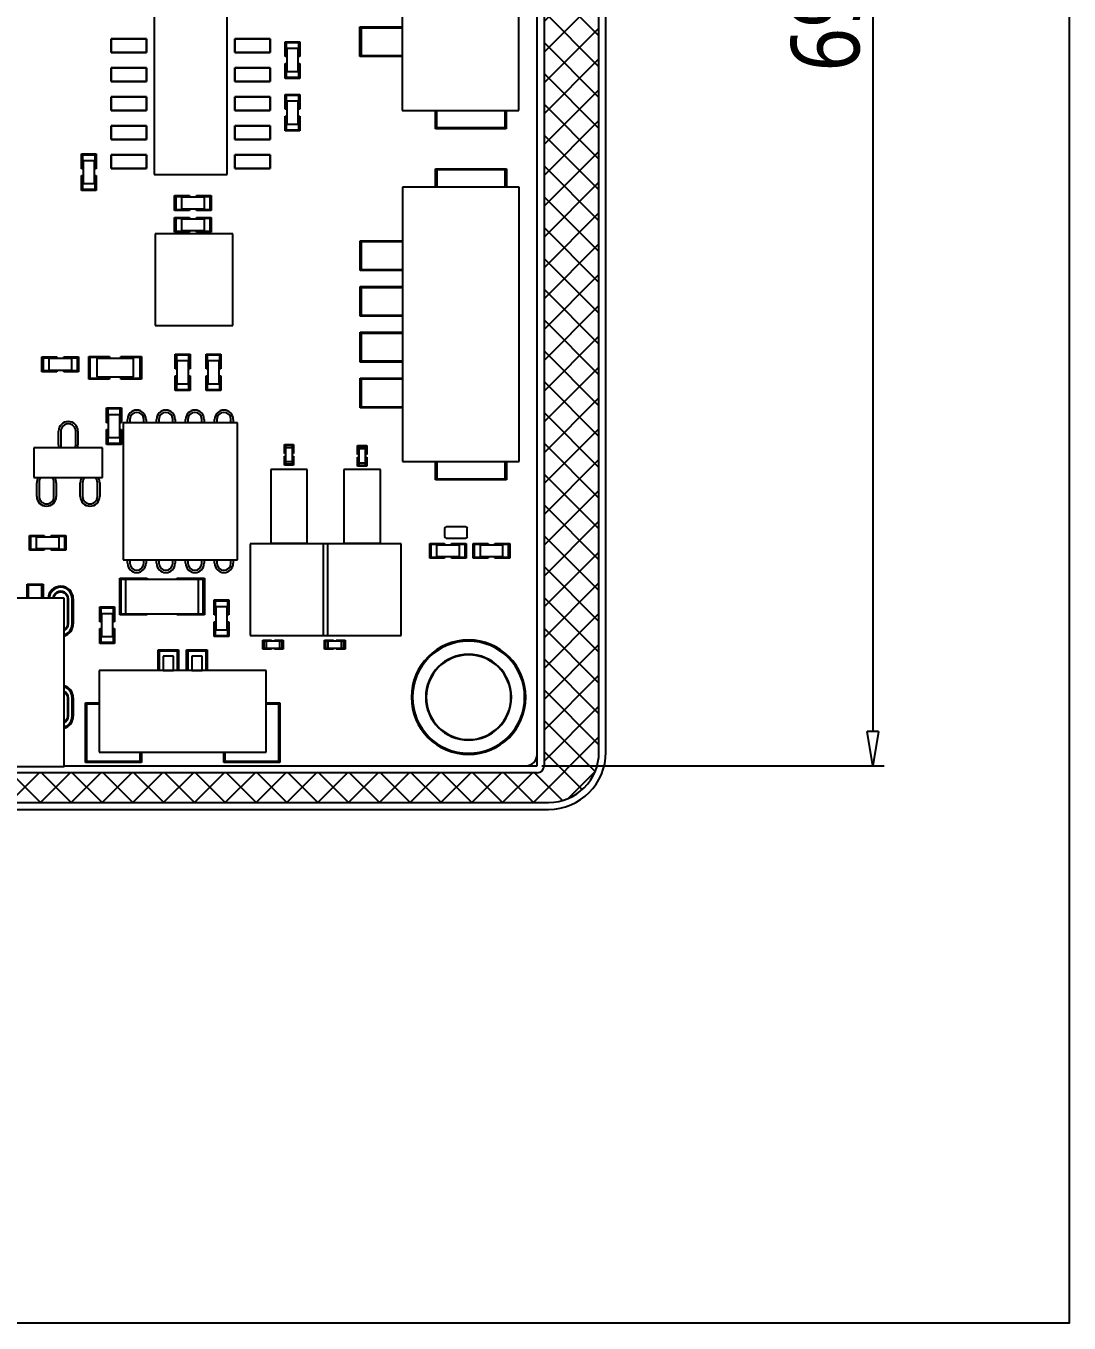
# Model space of a CAD drawing. Header units: millimetres. Extents: x 3284 to 3553, y -5193 to -5054.
# Drawn here: x 3507.6 to 3553.2, y -5193.3 to -5136.6 of the extents above; entities that cross this region are included whole.
import ezdxf

# ---------------------------------------------------------------- set-up
doc = ezdxf.new("R2010")
doc.units = ezdxf.units.MM
doc.header["$LTSCALE"] = 16.335
doc.header["$PDMODE"] = 3
doc.header["$PDSIZE"] = 8
doc.layers.get('0').update_dxf_attribs({"linetype": 'CONTINUOUS'})
doc.layers.get('Defpoints').update_dxf_attribs({"linetype": 'CONTINUOUS'})
doc.layers.add('保护膜', color=5, linetype='CONTINUOUS')
doc.layers.add('图层0000', color=7, linetype='CONTINUOUS', lineweight=25)
doc.styles.get("Standard").update_dxf_attribs({"font": '', "width": 0.85, "height": 2})
doc.styles.get('Standard').set_extended_font_data('Microsoft YaHei')
doc.dimstyles.new('DIMSTYLE_1', dxfattribs={"dimtxt": 2.8, "dimasz": 1.5, "dimexe": 0.5, "dimexo": 0.2, "dimgap": 0.5, "dimtad": 1, "dimzin": 1, "dimdsep": 46, "dimtxsty": 'Standard', "dimblk": 'CLOSEDBLANK', "dimcen": 0.1, "dimadec": 0, "dimazin": 0, "dimtp": 0.01, "dimtm": 0.01, "dimtfac": 1, "dimtmove": 0, "dimatfit": 3, "dimldrblk": 'CLOSEDBLANK', "dimfxl": 0, "dimtolj": 1, "dimtzin": 0, "dimarcsym": 0})

# ---------------------------------------------------------------- blocks, each defined once
blk = doc.blocks.new('_ClosedBlank')
at = {"color": 0, "linetype": 'ByBlock', "lineweight": -2}
for p, q in [((-1, 0.167), (0, 0)), ((-1, 0.167), (-1, -0.167)), ((0, 0), (-1, -0.167))]:
    blk.add_line(p, q, dxfattribs=at)
blk = doc.blocks.new('*D61')
at = {"layer": 'Defpoints', "color": 0}
for p in [(3529.939, -5099.737), (3529.939, -5168.937), (3544.61, -5168.937)]:
    blk.add_point(p, dxfattribs=at)
at = {"layer": '保护膜', "color": 0, "lineweight": -2}
for p, q in [((3530.139, -5099.737), (3545.11, -5099.737)), ((3544.61, -5101.237), (3544.61, -5167.437)), ((3530.139, -5168.937), (3545.11, -5168.937))]:
    blk.add_line(p, q, dxfattribs=at)
at = {"layer": '保护膜', "color": 0, "lineweight": -2, "xscale": 1.5, "yscale": 1.5, "zscale": 1.5}
for p, rotation in [((3544.61, -5099.737), 90), ((3544.61, -5168.937), 270)]:
    blk.add_blockref('_ClosedBlank', p, dxfattribs=dict(at, rotation=rotation))
at = {"layer": '保护膜', "color": 0, "insert": (3542.559, -5134.337), "char_height": 2, "attachment_point": 5, "rotation": 90}
blk.add_mtext('\\A1;{\\H1.5x;69.20}', dxfattribs=at)

msp = doc.modelspace()

# ---------------------------------------------------------------- hatches: boundary and pattern name
at = {"layer": '保护膜'}
h = msp.add_hatch(dxfattribs=at)
h.set_pattern_fill('ANSI37', color=2, scale=0.3)
h.set_pattern_definition([(45, (3477.2392, -5170.5367), (-0.673519, 0.673519), []), (135, (3477.2392, -5170.5367), (-0.673519, -0.673519), [])])
edge = h.paths.add_edge_path()
edge.add_arc((3479.439, -5168.337), 2.2, 180, 270)
edge.add_line((3479.439, -5170.537), (3530.439, -5170.537))
edge.add_arc((3530.439, -5168.337), 2.2, 270, 360)
edge.add_line((3532.639, -5168.337), (3532.639, -5094.737))
edge.add_arc((3530.439, -5094.737), 2.2, 0, 90)
edge.add_line((3530.439, -5092.537), (3479.439, -5092.537))
edge.add_arc((3479.439, -5094.737), 2.2, 90, 180)
edge.add_line((3477.239, -5094.737), (3477.239, -5168.337))
edge = h.paths.add_edge_path(flags=16)
edge.add_arc((3479.939, -5168.937), 0.3, 180, 270)
edge.add_line((3479.939, -5169.237), (3529.939, -5169.237))
edge.add_arc((3529.939, -5168.937), 0.3, 270, 360)
edge.add_line((3530.239, -5168.937), (3530.239, -5099.737))
edge.add_arc((3529.939, -5099.737), 0.3, 0, 90)
edge.add_line((3529.939, -5099.437), (3479.939, -5099.437))
edge.add_arc((3479.939, -5099.737), 0.3, 90, 180)
edge.add_line((3479.639, -5099.737), (3479.639, -5168.937))

# ---------------------------------------------------------------- linework, layer by layer
at = {"layer": '保护膜', "color": 0}
msp.add_lwpolyline([(3283.888, -5053.724), (3553.188, -5053.724), (3553.188, -5193.291), (3283.888, -5193.291)], close=True, dxfattribs=at)
at = {"layer": '图层0000', "color": 7, "linetype": 'Continuous', "lineweight": 25}
for p, q in [((3532.639, -5168.337), (3532.639, -5094.737)), ((3532.939, -5168.337), (3532.939, -5094.737)), ((3530.239, -5099.737), (3530.239, -5168.937)), ((3529.939, -5168.437), (3529.939, -5100.237)), ((3524.039, -5128.287), (3524.039, -5140.287)), ((3529.139, -5140.287), (3529.139, -5128.287)), ((3513.189, -5133.087), (3513.189, -5143.087)), ((3516.389, -5143.087), (3516.389, -5133.087)), ((3512.864, -5137.152), (3511.314, -5137.152)), ((3511.314, -5137.152), (3511.314, -5137.751)), ((3511.314, -5137.152), (3512.864, -5137.152)), ((3511.314, -5137.751), (3511.314, -5137.152)), ((3512.864, -5137.751), (3512.864, -5137.152)), ((3512.864, -5137.152), (3512.864, -5137.751)), ((3518.264, -5137.152), (3516.714, -5137.152)), ((3516.714, -5137.152), (3516.714, -5137.751)), ((3516.714, -5137.152), (3518.264, -5137.152)), ((3516.714, -5137.751), (3516.714, -5137.152)), ((3518.264, -5137.751), (3518.264, -5137.152)), ((3518.264, -5137.152), (3518.264, -5137.751)), ((3522.189, -5136.637), (3524.039, -5136.637)), ((3522.189, -5137.937), (3522.189, -5136.637)), ((3524.039, -5136.687), (3522.239, -5136.687)), ((3522.239, -5136.687), (3522.239, -5137.887)), ((3518.914, -5137.287), (3519.564, -5137.287)), ((3518.914, -5137.937), (3518.914, -5137.287)), ((3519.514, -5137.337), (3518.964, -5137.337)), ((3518.964, -5137.337), (3518.964, -5137.887)), ((3519.489, -5137.587), (3518.989, -5137.587)), ((3518.989, -5137.587), (3518.989, -5138.587)), ((3519.489, -5138.587), (3519.489, -5137.587)), ((3519.514, -5137.887), (3519.514, -5137.337)), ((3519.564, -5137.287), (3519.564, -5137.937)), ((3511.314, -5137.751), (3512.864, -5137.751)), ((3512.864, -5137.751), (3511.314, -5137.751)), ((3516.714, -5137.751), (3518.264, -5137.751)), ((3518.264, -5137.751), (3516.714, -5137.751)), ((3518.989, -5137.937), (3518.914, -5137.937)), ((3518.914, -5138.237), (3518.989, -5138.237)), ((3518.914, -5138.887), (3518.914, -5138.237)), ((3518.964, -5137.887), (3518.989, -5137.887)), ((3518.989, -5138.287), (3518.964, -5138.287)), ((3518.964, -5138.287), (3518.964, -5138.837)), ((3519.489, -5137.887), (3519.514, -5137.887)), ((3519.564, -5137.937), (3519.489, -5137.937)), ((3519.489, -5138.237), (3519.564, -5138.237)), ((3519.514, -5138.287), (3519.489, -5138.287)), ((3519.514, -5138.837), (3519.514, -5138.287)), ((3519.564, -5138.237), (3519.564, -5138.887)), ((3524.039, -5137.937), (3522.189, -5137.937)), ((3522.239, -5137.887), (3524.039, -5137.887)), ((3512.864, -5138.422), (3511.314, -5138.422)), ((3511.314, -5138.422), (3511.314, -5139.021)), ((3511.314, -5138.422), (3512.864, -5138.422)), ((3511.314, -5139.021), (3511.314, -5138.422)), ((3512.864, -5139.021), (3512.864, -5138.422)), ((3512.864, -5138.422), (3512.864, -5139.021)), ((3518.264, -5138.422), (3516.714, -5138.422)), ((3516.714, -5138.422), (3516.714, -5139.021)), ((3516.714, -5138.422), (3518.264, -5138.422)), ((3516.714, -5139.021), (3516.714, -5138.422)), ((3518.264, -5139.021), (3518.264, -5138.422)), ((3518.264, -5138.422), (3518.264, -5139.021)), ((3518.964, -5138.837), (3519.514, -5138.837)), ((3518.989, -5138.587), (3519.489, -5138.587)), ((3511.314, -5139.021), (3512.864, -5139.021)), ((3512.864, -5139.021), (3511.314, -5139.021)), ((3516.714, -5139.021), (3518.264, -5139.021)), ((3518.264, -5139.021), (3516.714, -5139.021)), ((3519.564, -5138.887), (3518.914, -5138.887)), ((3512.864, -5139.692), (3511.314, -5139.692)), ((3511.314, -5139.692), (3511.314, -5140.291)), ((3511.314, -5139.692), (3512.864, -5139.692)), ((3511.314, -5140.291), (3511.314, -5139.692)), ((3512.864, -5140.291), (3512.864, -5139.692)), ((3512.864, -5139.692), (3512.864, -5140.291)), ((3518.264, -5139.692), (3516.714, -5139.692)), ((3516.714, -5139.692), (3516.714, -5140.291)), ((3516.714, -5139.692), (3518.264, -5139.692)), ((3516.714, -5140.291), (3516.714, -5139.692)), ((3518.264, -5140.291), (3518.264, -5139.692)), ((3518.264, -5139.692), (3518.264, -5140.291)), ((3518.914, -5139.587), (3519.564, -5139.587)), ((3518.914, -5140.237), (3518.914, -5139.587)), ((3519.514, -5139.637), (3518.964, -5139.637)), ((3518.964, -5139.637), (3518.964, -5140.187)), ((3519.489, -5139.887), (3518.989, -5139.887)), ((3518.989, -5139.887), (3518.989, -5140.887)), ((3519.489, -5140.887), (3519.489, -5139.887)), ((3519.514, -5140.187), (3519.514, -5139.637)), ((3519.564, -5139.587), (3519.564, -5140.237)), ((3511.314, -5140.291), (3512.864, -5140.291)), ((3512.864, -5140.291), (3511.314, -5140.291)), ((3516.714, -5140.291), (3518.264, -5140.291)), ((3518.264, -5140.291), (3516.714, -5140.291)), ((3518.989, -5140.237), (3518.914, -5140.237)), ((3518.914, -5140.537), (3518.989, -5140.537)), ((3518.914, -5141.187), (3518.914, -5140.537)), ((3518.964, -5140.187), (3518.989, -5140.187)), ((3519.489, -5140.187), (3519.514, -5140.187)), ((3519.564, -5140.237), (3519.489, -5140.237)), ((3519.489, -5140.537), (3519.564, -5140.537)), ((3519.564, -5140.537), (3519.564, -5141.187)), ((3524.039, -5140.287), (3529.139, -5140.287)), ((3525.489, -5141.087), (3525.489, -5140.287)), ((3525.539, -5140.287), (3525.539, -5141.037)), ((3528.539, -5141.037), (3528.539, -5140.287)), ((3528.589, -5140.287), (3528.589, -5141.087)), ((3512.864, -5140.962), (3511.314, -5140.962)), ((3511.314, -5140.962), (3511.314, -5141.561)), ((3511.314, -5140.962), (3512.864, -5140.962)), ((3511.314, -5141.561), (3511.314, -5140.962)), ((3512.864, -5141.561), (3512.864, -5140.962)), ((3512.864, -5140.962), (3512.864, -5141.561)), ((3518.264, -5140.962), (3516.714, -5140.962)), ((3516.714, -5140.962), (3516.714, -5141.561)), ((3516.714, -5140.962), (3518.264, -5140.962)), ((3516.714, -5141.561), (3516.714, -5140.962)), ((3518.264, -5141.561), (3518.264, -5140.962)), ((3518.264, -5140.962), (3518.264, -5141.561)), ((3518.989, -5140.587), (3518.964, -5140.587)), ((3518.964, -5140.587), (3518.964, -5141.137)), ((3518.989, -5140.887), (3519.489, -5140.887)), ((3519.514, -5140.587), (3519.489, -5140.587)), ((3519.514, -5141.137), (3519.514, -5140.587)), ((3528.589, -5141.087), (3525.489, -5141.087)), ((3525.539, -5141.037), (3528.539, -5141.037)), ((3511.314, -5141.561), (3512.864, -5141.561)), ((3512.864, -5141.561), (3511.314, -5141.561)), ((3516.714, -5141.561), (3518.264, -5141.561)), ((3518.264, -5141.561), (3516.714, -5141.561)), ((3519.564, -5141.187), (3518.914, -5141.187)), ((3518.964, -5141.137), (3519.514, -5141.137)), ((3510.014, -5142.187), (3510.664, -5142.187)), ((3510.014, -5142.837), (3510.014, -5142.187)), ((3510.614, -5142.237), (3510.064, -5142.237)), ((3510.064, -5142.237), (3510.064, -5142.787)), ((3510.614, -5142.787), (3510.614, -5142.237)), ((3510.664, -5142.187), (3510.664, -5142.837)), ((3512.864, -5142.232), (3511.314, -5142.232)), ((3511.314, -5142.232), (3511.314, -5142.831)), ((3511.314, -5142.232), (3512.864, -5142.232)), ((3511.314, -5142.831), (3511.314, -5142.232)), ((3512.864, -5142.831), (3512.864, -5142.232)), ((3512.864, -5142.232), (3512.864, -5142.831)), ((3518.264, -5142.232), (3516.714, -5142.232)), ((3516.714, -5142.232), (3516.714, -5142.831)), ((3516.714, -5142.232), (3518.264, -5142.232)), ((3516.714, -5142.831), (3516.714, -5142.232)), ((3518.264, -5142.831), (3518.264, -5142.232)), ((3518.264, -5142.232), (3518.264, -5142.831)), ((3510.089, -5142.837), (3510.014, -5142.837)), ((3510.064, -5142.787), (3510.089, -5142.787)), ((3510.589, -5142.487), (3510.089, -5142.487)), ((3510.089, -5142.487), (3510.089, -5143.487)), ((3510.589, -5143.487), (3510.589, -5142.487)), ((3510.589, -5142.787), (3510.614, -5142.787)), ((3510.664, -5142.837), (3510.589, -5142.837)), ((3511.314, -5142.831), (3512.864, -5142.831)), ((3512.864, -5142.831), (3511.314, -5142.831)), ((3516.714, -5142.831), (3518.264, -5142.831)), ((3518.264, -5142.831), (3516.714, -5142.831)), ((3525.494, -5142.837), (3528.594, -5142.837)), ((3525.494, -5143.637), (3525.494, -5142.837)), ((3528.594, -5142.837), (3528.594, -5143.637)), ((3510.014, -5143.137), (3510.089, -5143.137)), ((3510.014, -5143.787), (3510.014, -5143.137)), ((3510.089, -5143.187), (3510.064, -5143.187)), ((3510.064, -5143.187), (3510.064, -5143.737)), ((3510.589, -5143.137), (3510.664, -5143.137)), ((3510.614, -5143.187), (3510.589, -5143.187)), ((3510.614, -5143.737), (3510.614, -5143.187)), ((3510.664, -5143.137), (3510.664, -5143.787)), ((3513.189, -5143.087), (3516.389, -5143.087)), ((3528.544, -5142.887), (3525.544, -5142.887)), ((3525.544, -5142.887), (3525.544, -5143.637)), ((3528.544, -5143.637), (3528.544, -5142.887)), ((3510.664, -5143.787), (3510.014, -5143.787)), ((3510.064, -5143.737), (3510.614, -5143.737)), ((3510.089, -5143.487), (3510.589, -5143.487)), ((3529.144, -5143.637), (3524.044, -5143.637)), ((3524.044, -5143.637), (3524.044, -5155.637)), ((3529.144, -5155.637), (3529.144, -5143.637)), ((3514.089, -5144.012), (3514.739, -5144.012)), ((3514.089, -5144.662), (3514.089, -5144.012)), ((3514.689, -5144.062), (3514.139, -5144.062)), ((3514.139, -5144.062), (3514.139, -5144.612)), ((3514.389, -5144.087), (3514.389, -5144.587)), ((3515.389, -5144.087), (3514.389, -5144.087)), ((3514.689, -5144.087), (3514.689, -5144.062)), ((3514.739, -5144.012), (3514.739, -5144.087)), ((3515.039, -5144.012), (3515.689, -5144.012)), ((3515.039, -5144.087), (3515.039, -5144.012)), ((3515.639, -5144.062), (3515.089, -5144.062)), ((3515.089, -5144.062), (3515.089, -5144.087)), ((3515.389, -5144.587), (3515.389, -5144.087)), ((3515.639, -5144.612), (3515.639, -5144.062)), ((3515.689, -5144.012), (3515.689, -5144.662)), ((3514.739, -5144.662), (3514.089, -5144.662)), ((3514.089, -5144.962), (3514.739, -5144.962)), ((3514.089, -5145.612), (3514.089, -5144.962)), ((3514.139, -5144.612), (3514.689, -5144.612)), ((3514.689, -5145.012), (3514.139, -5145.012)), ((3514.139, -5145.012), (3514.139, -5145.562)), ((3514.389, -5144.587), (3515.389, -5144.587)), ((3514.389, -5145.037), (3514.389, -5145.537)), ((3515.389, -5145.037), (3514.389, -5145.037)), ((3514.689, -5144.612), (3514.689, -5144.587)), ((3514.689, -5145.037), (3514.689, -5145.012)), ((3514.739, -5144.587), (3514.739, -5144.662)), ((3514.739, -5144.962), (3514.739, -5145.037)), ((3515.039, -5144.662), (3515.039, -5144.587)), ((3515.689, -5144.662), (3515.039, -5144.662)), ((3515.039, -5144.962), (3515.689, -5144.962)), ((3515.039, -5145.037), (3515.039, -5144.962)), ((3515.089, -5144.587), (3515.089, -5144.612)), ((3515.089, -5144.612), (3515.639, -5144.612)), ((3515.639, -5145.012), (3515.089, -5145.012)), ((3515.089, -5145.012), (3515.089, -5145.037)), ((3515.389, -5145.537), (3515.389, -5145.037)), ((3515.639, -5145.562), (3515.639, -5145.012)), ((3515.689, -5144.962), (3515.689, -5145.612)), ((3514.739, -5145.612), (3514.089, -5145.612)), ((3514.139, -5145.562), (3514.689, -5145.562)), ((3514.389, -5145.537), (3515.389, -5145.537)), ((3514.689, -5145.562), (3514.689, -5145.537)), ((3514.739, -5145.537), (3514.739, -5145.612)), ((3515.039, -5145.612), (3515.039, -5145.537)), ((3515.689, -5145.612), (3515.039, -5145.612)), ((3515.089, -5145.537), (3515.089, -5145.562)), ((3515.089, -5145.562), (3515.639, -5145.562)), ((3516.639, -5145.687), (3513.239, -5145.687)), ((3513.239, -5145.687), (3513.239, -5149.687)), ((3516.639, -5149.687), (3516.639, -5145.687)), ((3522.194, -5145.987), (3524.044, -5145.987)), ((3522.194, -5147.287), (3522.194, -5145.987)), ((3524.044, -5146.037), (3522.244, -5146.037)), ((3522.244, -5146.037), (3522.244, -5147.237)), ((3524.044, -5147.287), (3522.194, -5147.287)), ((3522.244, -5147.237), (3524.044, -5147.237)), ((3522.194, -5147.987), (3524.044, -5147.987)), ((3522.194, -5149.287), (3522.194, -5147.987)), ((3524.044, -5148.037), (3522.244, -5148.037)), ((3522.244, -5148.037), (3522.244, -5149.237)), ((3524.044, -5149.287), (3522.194, -5149.287)), ((3522.244, -5149.237), (3524.044, -5149.237)), ((3513.239, -5149.687), (3516.639, -5149.687)), ((3522.194, -5149.987), (3524.044, -5149.987)), ((3522.194, -5151.287), (3522.194, -5149.987)), ((3524.044, -5150.037), (3522.244, -5150.037)), ((3522.244, -5150.037), (3522.244, -5151.237)), ((3508.289, -5151.062), (3508.939, -5151.062)), ((3508.289, -5151.712), (3508.289, -5151.062)), ((3508.889, -5151.112), (3508.339, -5151.112)), ((3508.339, -5151.112), (3508.339, -5151.662)), ((3509.589, -5151.137), (3508.589, -5151.137)), ((3508.589, -5151.137), (3508.589, -5151.637)), ((3508.889, -5151.137), (3508.889, -5151.112)), ((3508.939, -5151.062), (3508.939, -5151.137)), ((3509.239, -5151.062), (3509.889, -5151.062)), ((3509.239, -5151.137), (3509.239, -5151.062)), ((3509.839, -5151.112), (3509.289, -5151.112)), ((3509.289, -5151.112), (3509.289, -5151.137)), ((3509.589, -5151.637), (3509.589, -5151.137)), ((3509.839, -5151.662), (3509.839, -5151.112)), ((3509.889, -5151.062), (3509.889, -5151.712)), ((3510.339, -5151.037), (3511.239, -5151.037)), ((3510.339, -5152.037), (3510.339, -5151.037)), ((3511.189, -5151.087), (3510.389, -5151.087)), ((3510.389, -5151.087), (3510.389, -5151.987)), ((3510.689, -5151.137), (3510.689, -5151.937)), ((3512.289, -5151.137), (3510.689, -5151.137)), ((3511.189, -5151.137), (3511.189, -5151.087)), ((3511.239, -5151.037), (3511.239, -5151.137)), ((3511.739, -5151.037), (3512.639, -5151.037)), ((3511.739, -5151.137), (3511.739, -5151.037)), ((3512.589, -5151.087), (3511.789, -5151.087)), ((3511.789, -5151.087), (3511.789, -5151.137)), ((3512.289, -5151.937), (3512.289, -5151.137)), ((3512.589, -5151.987), (3512.589, -5151.087)), ((3512.639, -5151.037), (3512.639, -5152.037)), ((3514.114, -5150.937), (3514.764, -5150.937)), ((3514.114, -5151.587), (3514.114, -5150.937)), ((3514.714, -5150.987), (3514.164, -5150.987)), ((3514.164, -5150.987), (3514.164, -5151.537)), ((3514.689, -5151.237), (3514.189, -5151.237)), ((3514.189, -5151.237), (3514.189, -5152.237)), ((3514.689, -5152.237), (3514.689, -5151.237)), ((3514.714, -5151.537), (3514.714, -5150.987)), ((3514.764, -5150.937), (3514.764, -5151.587)), ((3515.464, -5150.937), (3516.114, -5150.937)), ((3515.464, -5151.587), (3515.464, -5150.937)), ((3516.064, -5150.987), (3515.514, -5150.987)), ((3515.514, -5150.987), (3515.514, -5151.537)), ((3516.039, -5151.237), (3515.539, -5151.237)), ((3515.539, -5151.237), (3515.539, -5152.237)), ((3516.039, -5152.237), (3516.039, -5151.237)), ((3516.064, -5151.537), (3516.064, -5150.987)), ((3516.114, -5150.937), (3516.114, -5151.587)), ((3524.044, -5151.287), (3522.194, -5151.287)), ((3522.244, -5151.237), (3524.044, -5151.237)), ((3508.939, -5151.712), (3508.289, -5151.712)), ((3508.339, -5151.662), (3508.889, -5151.662)), ((3508.589, -5151.637), (3509.589, -5151.637)), ((3508.889, -5151.662), (3508.889, -5151.637)), ((3508.939, -5151.637), (3508.939, -5151.712)), ((3509.239, -5151.712), (3509.239, -5151.637)), ((3509.889, -5151.712), (3509.239, -5151.712)), ((3509.289, -5151.637), (3509.289, -5151.662)), ((3509.289, -5151.662), (3509.839, -5151.662)), ((3514.189, -5151.587), (3514.114, -5151.587)), ((3514.114, -5151.887), (3514.189, -5151.887)), ((3514.114, -5152.537), (3514.114, -5151.887)), ((3514.164, -5151.537), (3514.189, -5151.537)), ((3514.689, -5151.537), (3514.714, -5151.537)), ((3514.764, -5151.587), (3514.689, -5151.587)), ((3514.689, -5151.887), (3514.764, -5151.887)), ((3514.764, -5151.887), (3514.764, -5152.537)), ((3515.539, -5151.587), (3515.464, -5151.587)), ((3515.464, -5151.887), (3515.539, -5151.887)), ((3515.464, -5152.537), (3515.464, -5151.887)), ((3515.514, -5151.537), (3515.539, -5151.537)), ((3516.039, -5151.537), (3516.064, -5151.537)), ((3516.114, -5151.587), (3516.039, -5151.587)), ((3516.039, -5151.887), (3516.114, -5151.887)), ((3516.114, -5151.887), (3516.114, -5152.537)), ((3511.239, -5152.037), (3510.339, -5152.037)), ((3510.389, -5151.987), (3511.189, -5151.987)), ((3510.689, -5151.937), (3512.289, -5151.937)), ((3511.189, -5151.987), (3511.189, -5151.937)), ((3511.239, -5151.937), (3511.239, -5152.037)), ((3511.739, -5152.037), (3511.739, -5151.937)), ((3512.639, -5152.037), (3511.739, -5152.037)), ((3511.789, -5151.937), (3511.789, -5151.987)), ((3511.789, -5151.987), (3512.589, -5151.987)), ((3514.189, -5151.937), (3514.164, -5151.937)), ((3514.164, -5151.937), (3514.164, -5152.487)), ((3514.189, -5152.237), (3514.689, -5152.237)), ((3514.714, -5151.937), (3514.689, -5151.937)), ((3514.714, -5152.487), (3514.714, -5151.937)), ((3515.539, -5151.937), (3515.514, -5151.937)), ((3515.514, -5151.937), (3515.514, -5152.487)), ((3515.539, -5152.237), (3516.039, -5152.237)), ((3516.064, -5151.937), (3516.039, -5151.937)), ((3516.064, -5152.487), (3516.064, -5151.937)), ((3522.194, -5151.987), (3524.044, -5151.987)), ((3522.194, -5153.287), (3522.194, -5151.987)), ((3524.044, -5152.037), (3522.244, -5152.037)), ((3522.244, -5152.037), (3522.244, -5153.237)), ((3514.764, -5152.537), (3514.114, -5152.537)), ((3514.164, -5152.487), (3514.714, -5152.487)), ((3516.114, -5152.537), (3515.464, -5152.537)), ((3515.514, -5152.487), (3516.064, -5152.487)), ((3511.114, -5153.287), (3511.764, -5153.287)), ((3511.114, -5153.937), (3511.114, -5153.287)), ((3511.714, -5153.337), (3511.164, -5153.337)), ((3511.164, -5153.337), (3511.164, -5153.887)), ((3511.689, -5153.587), (3511.189, -5153.587)), ((3511.189, -5153.587), (3511.189, -5154.587)), ((3511.689, -5154.587), (3511.689, -5153.587)), ((3511.714, -5153.887), (3511.714, -5153.337)), ((3511.764, -5153.287), (3511.764, -5153.937)), ((3524.044, -5153.287), (3522.194, -5153.287)), ((3522.244, -5153.237), (3524.044, -5153.237)), ((3511.189, -5153.937), (3511.114, -5153.937)), ((3511.164, -5153.887), (3511.189, -5153.887)), ((3511.689, -5153.887), (3511.714, -5153.887)), ((3511.764, -5153.937), (3511.689, -5153.937)), ((3516.839, -5153.937), (3511.839, -5153.937)), ((3511.839, -5153.937), (3511.839, -5159.937)), ((3512.029, -5153.937), (3512.029, -5153.792)), ((3512.129, -5153.792), (3512.129, -5153.937)), ((3512.739, -5153.937), (3512.739, -5153.792)), ((3512.839, -5153.792), (3512.839, -5153.937)), ((3513.299, -5153.937), (3513.299, -5153.792)), ((3513.399, -5153.792), (3513.399, -5153.937)), ((3514.009, -5153.937), (3514.009, -5153.792)), ((3514.109, -5153.792), (3514.109, -5153.937)), ((3514.569, -5153.937), (3514.569, -5153.792)), ((3514.669, -5153.792), (3514.669, -5153.937)), ((3515.279, -5153.937), (3515.279, -5153.792)), ((3515.379, -5153.792), (3515.379, -5153.937)), ((3515.839, -5153.937), (3515.839, -5153.792)), ((3515.939, -5153.792), (3515.939, -5153.937)), ((3516.549, -5153.937), (3516.549, -5153.792)), ((3516.649, -5153.792), (3516.649, -5153.937)), ((3516.839, -5159.937), (3516.839, -5153.937)), ((3509.014, -5154.912), (3509.014, -5154.312)), ((3509.114, -5154.312), (3509.114, -5154.912)), ((3509.764, -5154.912), (3509.764, -5154.312)), ((3509.864, -5154.312), (3509.864, -5154.912)), ((3511.114, -5154.237), (3511.189, -5154.237)), ((3511.114, -5154.887), (3511.114, -5154.237)), ((3511.189, -5154.287), (3511.164, -5154.287)), ((3511.164, -5154.287), (3511.164, -5154.837)), ((3511.189, -5154.587), (3511.689, -5154.587)), ((3511.689, -5154.237), (3511.764, -5154.237)), ((3511.714, -5154.287), (3511.689, -5154.287)), ((3511.714, -5154.837), (3511.714, -5154.287)), ((3511.764, -5154.237), (3511.764, -5154.887)), ((3510.939, -5155.037), (3507.939, -5155.037)), ((3507.939, -5155.037), (3507.939, -5156.337)), ((3510.939, -5156.337), (3510.939, -5155.037)), ((3511.764, -5154.887), (3511.114, -5154.887)), ((3511.164, -5154.837), (3511.714, -5154.837)), ((3518.889, -5154.887), (3519.289, -5154.887)), ((3518.889, -5155.277), (3518.889, -5154.887)), ((3518.939, -5155.277), (3518.889, -5155.277)), ((3519.239, -5154.937), (3518.939, -5154.937)), ((3518.939, -5154.937), (3518.939, -5155.037)), ((3519.239, -5155.037), (3518.939, -5155.037)), ((3518.939, -5155.037), (3518.939, -5155.637)), ((3519.239, -5155.037), (3519.239, -5154.937)), ((3519.239, -5155.637), (3519.239, -5155.037)), ((3519.289, -5155.277), (3519.239, -5155.277)), ((3519.289, -5154.887), (3519.289, -5155.277)), ((3522.089, -5154.937), (3522.489, -5154.937)), ((3522.089, -5155.327), (3522.089, -5154.937)), ((3522.439, -5154.987), (3522.139, -5154.987)), ((3522.139, -5154.987), (3522.139, -5155.087)), ((3522.439, -5155.087), (3522.139, -5155.087)), ((3522.139, -5155.087), (3522.139, -5155.687)), ((3522.439, -5155.087), (3522.439, -5154.987)), ((3522.439, -5155.687), (3522.439, -5155.087)), ((3522.489, -5154.937), (3522.489, -5155.327)), ((3518.889, -5155.397), (3518.939, -5155.397)), ((3518.889, -5155.787), (3518.889, -5155.397)), ((3519.289, -5155.787), (3518.889, -5155.787)), ((3518.939, -5155.637), (3518.939, -5155.737)), ((3518.939, -5155.637), (3519.239, -5155.637)), ((3518.939, -5155.737), (3519.239, -5155.737)), ((3519.239, -5155.397), (3519.289, -5155.397)), ((3519.239, -5155.737), (3519.239, -5155.637)), ((3519.289, -5155.397), (3519.289, -5155.787)), ((3522.139, -5155.327), (3522.089, -5155.327)), ((3522.089, -5155.447), (3522.139, -5155.447)), ((3522.089, -5155.837), (3522.089, -5155.447)), ((3522.489, -5155.837), (3522.089, -5155.837)), ((3522.139, -5155.687), (3522.139, -5155.787)), ((3522.139, -5155.687), (3522.439, -5155.687)), ((3522.139, -5155.787), (3522.439, -5155.787)), ((3522.489, -5155.327), (3522.439, -5155.327)), ((3522.439, -5155.447), (3522.489, -5155.447)), ((3522.439, -5155.787), (3522.439, -5155.687)), ((3522.489, -5155.447), (3522.489, -5155.837)), ((3524.044, -5155.637), (3529.144, -5155.637)), ((3525.494, -5156.437), (3525.494, -5155.637)), ((3525.544, -5155.637), (3525.544, -5156.387)), ((3528.544, -5156.387), (3528.544, -5155.637)), ((3528.594, -5155.637), (3528.594, -5156.437)), ((3507.939, -5156.337), (3510.939, -5156.337)), ((3519.889, -5155.977), (3518.289, -5155.977)), ((3518.289, -5155.977), (3518.289, -5159.197)), ((3519.889, -5159.197), (3519.889, -5155.977)), ((3523.089, -5155.977), (3521.489, -5155.977)), ((3521.489, -5155.977), (3521.489, -5159.197)), ((3523.089, -5159.197), (3523.089, -5155.977)), ((3528.594, -5156.437), (3525.494, -5156.437)), ((3525.544, -5156.387), (3528.544, -5156.387)), ((3508.064, -5157.162), (3508.064, -5156.562)), ((3508.164, -5156.562), (3508.164, -5157.162)), ((3508.814, -5157.162), (3508.814, -5156.562)), ((3508.914, -5156.562), (3508.914, -5157.162)), ((3509.964, -5157.162), (3509.964, -5156.562)), ((3510.064, -5156.562), (3510.064, -5157.162)), ((3510.714, -5157.162), (3510.714, -5156.562)), ((3510.814, -5156.562), (3510.814, -5157.162)), ((3525.884, -5158.562), (3525.884, -5158.912)), ((3526.809, -5158.487), (3525.959, -5158.487)), ((3526.884, -5158.912), (3526.884, -5158.562)), ((3507.739, -5158.862), (3508.389, -5158.862)), ((3507.739, -5159.512), (3507.739, -5158.862)), ((3508.339, -5158.912), (3507.789, -5158.912)), ((3507.789, -5158.912), (3507.789, -5159.462)), ((3509.039, -5158.937), (3508.039, -5158.937)), ((3508.039, -5158.937), (3508.039, -5159.437)), ((3508.339, -5158.937), (3508.339, -5158.912)), ((3508.389, -5158.862), (3508.389, -5158.937)), ((3508.689, -5158.862), (3509.339, -5158.862)), ((3508.689, -5158.937), (3508.689, -5158.862)), ((3509.289, -5158.912), (3508.739, -5158.912)), ((3508.739, -5158.912), (3508.739, -5158.937)), ((3509.039, -5159.437), (3509.039, -5158.937)), ((3509.289, -5159.462), (3509.289, -5158.912)), ((3509.339, -5158.862), (3509.339, -5159.512)), ((3520.789, -5159.237), (3517.389, -5159.237)), ((3517.389, -5159.237), (3517.389, -5163.237)), ((3518.289, -5159.197), (3519.889, -5159.197)), ((3523.989, -5159.237), (3520.589, -5159.237)), ((3520.589, -5159.237), (3520.589, -5163.237)), ((3520.789, -5163.237), (3520.789, -5159.237)), ((3521.489, -5159.197), (3523.089, -5159.197)), ((3523.989, -5163.237), (3523.989, -5159.237)), ((3525.239, -5159.212), (3525.889, -5159.212)), ((3525.239, -5159.862), (3525.239, -5159.212)), ((3525.839, -5159.262), (3525.289, -5159.262)), ((3525.289, -5159.262), (3525.289, -5159.812)), ((3525.839, -5159.287), (3525.839, -5159.262)), ((3525.889, -5159.212), (3525.889, -5159.287)), ((3525.959, -5158.987), (3526.809, -5158.987)), ((3526.189, -5159.212), (3526.839, -5159.212)), ((3526.189, -5159.287), (3526.189, -5159.212)), ((3526.789, -5159.262), (3526.239, -5159.262)), ((3526.239, -5159.262), (3526.239, -5159.287)), ((3526.789, -5159.812), (3526.789, -5159.262)), ((3526.839, -5159.212), (3526.839, -5159.862)), ((3527.139, -5159.212), (3527.789, -5159.212)), ((3527.139, -5159.862), (3527.139, -5159.212)), ((3527.739, -5159.262), (3527.189, -5159.262)), ((3527.189, -5159.262), (3527.189, -5159.812)), ((3527.739, -5159.287), (3527.739, -5159.262)), ((3527.789, -5159.212), (3527.789, -5159.287)), ((3528.089, -5159.212), (3528.739, -5159.212)), ((3528.089, -5159.287), (3528.089, -5159.212)), ((3528.689, -5159.262), (3528.139, -5159.262)), ((3528.139, -5159.262), (3528.139, -5159.287)), ((3528.689, -5159.812), (3528.689, -5159.262)), ((3528.739, -5159.212), (3528.739, -5159.862)), ((3508.389, -5159.512), (3507.739, -5159.512)), ((3507.789, -5159.462), (3508.339, -5159.462)), ((3508.039, -5159.437), (3509.039, -5159.437)), ((3508.339, -5159.462), (3508.339, -5159.437)), ((3508.389, -5159.437), (3508.389, -5159.512)), ((3508.689, -5159.512), (3508.689, -5159.437)), ((3509.339, -5159.512), (3508.689, -5159.512)), ((3508.739, -5159.437), (3508.739, -5159.462)), ((3508.739, -5159.462), (3509.289, -5159.462)), ((3525.289, -5159.812), (3525.839, -5159.812)), ((3526.539, -5159.287), (3525.539, -5159.287)), ((3525.539, -5159.287), (3525.539, -5159.787)), ((3525.539, -5159.787), (3526.539, -5159.787)), ((3525.839, -5159.812), (3525.839, -5159.787)), ((3525.889, -5159.787), (3525.889, -5159.862)), ((3526.189, -5159.862), (3526.189, -5159.787)), ((3526.239, -5159.787), (3526.239, -5159.812)), ((3526.239, -5159.812), (3526.789, -5159.812)), ((3526.539, -5159.787), (3526.539, -5159.287)), ((3527.189, -5159.812), (3527.739, -5159.812)), ((3528.439, -5159.287), (3527.439, -5159.287)), ((3527.439, -5159.287), (3527.439, -5159.787)), ((3527.439, -5159.787), (3528.439, -5159.787)), ((3527.739, -5159.812), (3527.739, -5159.787)), ((3527.789, -5159.787), (3527.789, -5159.862)), ((3528.089, -5159.862), (3528.089, -5159.787)), ((3528.139, -5159.787), (3528.139, -5159.812)), ((3528.139, -5159.812), (3528.689, -5159.812)), ((3528.439, -5159.787), (3528.439, -5159.287)), ((3511.839, -5159.937), (3516.839, -5159.937)), ((3512.029, -5160.082), (3512.029, -5159.937)), ((3512.129, -5159.937), (3512.129, -5160.082)), ((3512.739, -5160.082), (3512.739, -5159.937)), ((3512.839, -5159.937), (3512.839, -5160.082)), ((3513.299, -5160.082), (3513.299, -5159.937)), ((3513.399, -5159.937), (3513.399, -5160.082)), ((3514.009, -5160.082), (3514.009, -5159.937)), ((3514.109, -5159.937), (3514.109, -5160.082)), ((3514.569, -5160.082), (3514.569, -5159.937)), ((3514.669, -5159.937), (3514.669, -5160.082)), ((3515.279, -5160.082), (3515.279, -5159.937)), ((3515.379, -5159.937), (3515.379, -5160.082)), ((3515.839, -5160.082), (3515.839, -5159.937)), ((3515.939, -5159.937), (3515.939, -5160.082)), ((3516.549, -5160.082), (3516.549, -5159.937)), ((3516.649, -5159.937), (3516.649, -5160.082)), ((3525.889, -5159.862), (3525.239, -5159.862)), ((3526.839, -5159.862), (3526.189, -5159.862)), ((3527.789, -5159.862), (3527.139, -5159.862)), ((3528.739, -5159.862), (3528.089, -5159.862)), ((3511.689, -5160.737), (3512.889, -5160.737)), ((3511.689, -5162.337), (3511.689, -5160.737)), ((3511.939, -5160.787), (3511.739, -5160.787)), ((3511.739, -5160.787), (3511.739, -5162.287)), ((3511.939, -5160.787), (3511.939, -5162.287)), ((3515.139, -5160.787), (3511.939, -5160.787)), ((3512.889, -5160.737), (3512.889, -5160.787)), ((3514.189, -5160.737), (3515.389, -5160.737)), ((3514.189, -5160.787), (3514.189, -5160.737)), ((3515.339, -5160.787), (3515.139, -5160.787)), ((3515.139, -5162.287), (3515.139, -5160.787)), ((3515.339, -5162.287), (3515.339, -5160.787)), ((3515.389, -5160.737), (3515.389, -5162.337)), ((3507.639, -5160.992), (3508.339, -5160.992)), ((3507.639, -5161.612), (3507.639, -5160.992)), ((3508.289, -5161.042), (3507.689, -5161.042)), ((3507.689, -5161.042), (3507.689, -5161.612)), ((3508.289, -5161.612), (3508.289, -5161.042)), ((3508.339, -5160.992), (3508.339, -5161.612)), ((3508.795, -5161.548), (3508.828, -5161.469)), ((3508.828, -5161.469), (3508.795, -5161.548)), ((3508.819, -5161.554), (3508.849, -5161.482)), ((3508.828, -5161.469), (3508.879, -5161.402)), ((3508.879, -5161.402), (3508.828, -5161.469)), ((3508.849, -5161.482), (3508.897, -5161.42)), ((3508.879, -5161.402), (3508.947, -5161.35)), ((3508.947, -5161.35), (3508.879, -5161.402)), ((3508.897, -5161.42), (3508.959, -5161.372)), ((3508.947, -5161.35), (3509.025, -5161.318)), ((3509.025, -5161.318), (3508.947, -5161.35)), ((3508.959, -5161.372), (3509.032, -5161.342)), ((3509.025, -5161.318), (3509.109, -5161.306)), ((3509.109, -5161.306), (3509.025, -5161.318)), ((3509.032, -5161.342), (3509.109, -5161.332)), ((3509.109, -5161.306), (3509.193, -5161.318)), ((3509.193, -5161.318), (3509.109, -5161.306)), ((3509.109, -5161.332), (3509.187, -5161.342)), ((3509.187, -5161.342), (3509.259, -5161.372)), ((3509.193, -5161.318), (3509.272, -5161.35)), ((3509.272, -5161.35), (3509.193, -5161.318)), ((3509.259, -5161.372), (3509.321, -5161.42)), ((3509.272, -5161.35), (3509.339, -5161.402)), ((3509.339, -5161.402), (3509.272, -5161.35)), ((3509.321, -5161.42), (3509.369, -5161.482)), ((3509.339, -5161.402), (3509.391, -5161.469)), ((3509.391, -5161.469), (3509.339, -5161.402)), ((3509.369, -5161.482), (3509.399, -5161.554)), ((3509.391, -5161.469), (3509.423, -5161.548)), ((3509.423, -5161.548), (3509.391, -5161.469)), ((3509.259, -5161.612), (3500.319, -5161.612)), ((3508.787, -5161.612), (3508.795, -5161.548)), ((3508.795, -5161.548), (3508.787, -5161.612)), ((3508.812, -5161.612), (3508.819, -5161.554)), ((3509.259, -5168.962), (3509.259, -5161.612)), ((3509.399, -5161.554), (3509.409, -5161.632)), ((3509.409, -5161.632), (3509.409, -5162.732)), ((3509.423, -5161.548), (3509.434, -5161.63)), ((3509.434, -5161.63), (3509.423, -5161.548)), ((3509.434, -5161.63), (3509.434, -5162.733)), ((3509.434, -5162.733), (3509.434, -5161.63)), ((3509.609, -5162.732), (3509.609, -5161.632)), ((3509.659, -5161.632), (3509.659, -5162.732)), ((3510.814, -5161.987), (3511.464, -5161.987)), ((3510.814, -5162.637), (3510.814, -5161.987)), ((3511.414, -5162.037), (3510.864, -5162.037)), ((3510.864, -5162.037), (3510.864, -5162.587)), ((3511.414, -5162.587), (3511.414, -5162.037)), ((3511.464, -5161.987), (3511.464, -5162.637)), ((3515.814, -5161.687), (3516.464, -5161.687)), ((3515.814, -5162.337), (3515.814, -5161.687)), ((3516.414, -5161.737), (3515.864, -5161.737)), ((3515.864, -5161.737), (3515.864, -5162.287)), ((3516.389, -5161.987), (3515.889, -5161.987)), ((3515.889, -5161.987), (3515.889, -5162.987)), ((3516.389, -5162.987), (3516.389, -5161.987)), ((3516.414, -5162.287), (3516.414, -5161.737)), ((3516.464, -5161.687), (3516.464, -5162.337)), ((3510.889, -5162.637), (3510.814, -5162.637)), ((3510.864, -5162.587), (3510.889, -5162.587)), ((3511.389, -5162.287), (3510.889, -5162.287)), ((3510.889, -5162.287), (3510.889, -5163.287)), ((3511.389, -5163.287), (3511.389, -5162.287)), ((3511.389, -5162.587), (3511.414, -5162.587)), ((3511.464, -5162.637), (3511.389, -5162.637)), ((3512.889, -5162.337), (3511.689, -5162.337)), ((3511.739, -5162.287), (3511.939, -5162.287)), ((3511.939, -5162.287), (3515.139, -5162.287)), ((3512.889, -5162.287), (3512.889, -5162.337)), ((3514.189, -5162.337), (3514.189, -5162.287)), ((3515.389, -5162.337), (3514.189, -5162.337)), ((3515.139, -5162.287), (3515.339, -5162.287)), ((3515.889, -5162.337), (3515.814, -5162.337)), ((3515.814, -5162.637), (3515.889, -5162.637)), ((3515.814, -5163.287), (3515.814, -5162.637)), ((3515.864, -5162.287), (3515.889, -5162.287)), ((3516.389, -5162.287), (3516.414, -5162.287)), ((3516.464, -5162.337), (3516.389, -5162.337)), ((3516.389, -5162.637), (3516.464, -5162.637)), ((3516.464, -5162.637), (3516.464, -5163.287)), ((3509.321, -5162.944), (3509.259, -5162.991)), ((3509.272, -5163.013), (3509.259, -5163.019)), ((3509.259, -5163.019), (3509.272, -5163.013)), ((3509.339, -5162.962), (3509.272, -5163.013)), ((3509.272, -5163.013), (3509.339, -5162.962)), ((3509.369, -5162.882), (3509.321, -5162.944)), ((3509.391, -5162.894), (3509.339, -5162.962)), ((3509.339, -5162.962), (3509.391, -5162.894)), ((3509.399, -5162.809), (3509.369, -5162.882)), ((3509.423, -5162.816), (3509.391, -5162.894)), ((3509.391, -5162.894), (3509.423, -5162.816)), ((3509.409, -5162.732), (3509.399, -5162.809)), ((3509.434, -5162.733), (3509.423, -5162.816)), ((3509.423, -5162.816), (3509.434, -5162.733)), ((3510.814, -5162.937), (3510.889, -5162.937)), ((3510.814, -5163.587), (3510.814, -5162.937)), ((3510.889, -5162.987), (3510.864, -5162.987)), ((3510.864, -5162.987), (3510.864, -5163.537)), ((3511.389, -5162.937), (3511.464, -5162.937)), ((3511.414, -5162.987), (3511.389, -5162.987)), ((3511.414, -5163.537), (3511.414, -5162.987)), ((3511.464, -5162.937), (3511.464, -5163.587)), ((3515.889, -5162.687), (3515.864, -5162.687)), ((3515.864, -5162.687), (3515.864, -5163.237)), ((3515.864, -5163.237), (3516.414, -5163.237)), ((3515.889, -5162.987), (3516.389, -5162.987)), ((3516.414, -5162.687), (3516.389, -5162.687)), ((3516.414, -5163.237), (3516.414, -5162.687)), ((3517.389, -5163.237), (3520.789, -5163.237)), ((3520.589, -5163.237), (3523.989, -5163.237)), ((3511.464, -5163.587), (3510.814, -5163.587)), ((3510.864, -5163.537), (3511.414, -5163.537)), ((3510.889, -5163.287), (3511.389, -5163.287)), ((3516.464, -5163.287), (3515.814, -5163.287)), ((3517.939, -5163.437), (3518.329, -5163.437)), ((3517.939, -5163.837), (3517.939, -5163.437)), ((3518.089, -5163.487), (3517.989, -5163.487)), ((3517.989, -5163.487), (3517.989, -5163.787)), ((3517.989, -5163.787), (3518.089, -5163.787)), ((3518.689, -5163.487), (3518.089, -5163.487)), ((3518.089, -5163.487), (3518.089, -5163.787)), ((3518.089, -5163.787), (3518.689, -5163.787)), ((3518.329, -5163.437), (3518.329, -5163.487)), ((3518.329, -5163.787), (3518.329, -5163.837)), ((3518.449, -5163.437), (3518.839, -5163.437)), ((3518.449, -5163.487), (3518.449, -5163.437)), ((3518.449, -5163.837), (3518.449, -5163.787)), ((3518.789, -5163.487), (3518.689, -5163.487)), ((3518.689, -5163.787), (3518.689, -5163.487)), ((3518.689, -5163.787), (3518.789, -5163.787)), ((3518.789, -5163.787), (3518.789, -5163.487)), ((3518.839, -5163.437), (3518.839, -5163.837)), ((3520.639, -5163.437), (3521.029, -5163.437)), ((3520.639, -5163.837), (3520.639, -5163.437)), ((3520.789, -5163.487), (3520.689, -5163.487)), ((3520.689, -5163.487), (3520.689, -5163.787)), ((3520.689, -5163.787), (3520.789, -5163.787)), ((3520.789, -5163.487), (3520.789, -5163.787)), ((3521.389, -5163.487), (3520.789, -5163.487)), ((3520.789, -5163.787), (3521.389, -5163.787)), ((3521.029, -5163.437), (3521.029, -5163.487)), ((3521.029, -5163.787), (3521.029, -5163.837)), ((3521.149, -5163.437), (3521.539, -5163.437)), ((3521.149, -5163.487), (3521.149, -5163.437)), ((3521.149, -5163.837), (3521.149, -5163.787)), ((3521.489, -5163.487), (3521.389, -5163.487)), ((3521.389, -5163.787), (3521.389, -5163.487)), ((3521.389, -5163.787), (3521.489, -5163.787)), ((3521.489, -5163.787), (3521.489, -5163.487)), ((3521.539, -5163.437), (3521.539, -5163.837)), ((3513.364, -5163.867), (3514.264, -5163.867)), ((3513.364, -5164.767), (3513.364, -5163.867)), ((3514.214, -5163.917), (3513.414, -5163.917)), ((3513.414, -5163.917), (3513.414, -5164.767)), ((3514.039, -5164.137), (3513.589, -5164.137)), ((3513.589, -5164.137), (3513.589, -5164.767)), ((3514.039, -5164.767), (3514.039, -5164.137)), ((3514.214, -5164.767), (3514.214, -5163.917)), ((3514.264, -5163.867), (3514.264, -5164.767)), ((3514.614, -5163.867), (3515.514, -5163.867)), ((3514.614, -5164.767), (3514.614, -5163.867)), ((3515.464, -5163.917), (3514.664, -5163.917)), ((3514.664, -5163.917), (3514.664, -5164.767)), ((3515.289, -5164.137), (3514.839, -5164.137)), ((3514.839, -5164.137), (3514.839, -5164.767)), ((3515.289, -5164.767), (3515.289, -5164.137)), ((3515.464, -5164.767), (3515.464, -5163.917)), ((3515.514, -5163.867), (3515.514, -5164.767)), ((3518.329, -5163.837), (3517.939, -5163.837)), ((3518.839, -5163.837), (3518.449, -5163.837)), ((3521.029, -5163.837), (3520.639, -5163.837)), ((3521.539, -5163.837), (3521.149, -5163.837)), ((3518.089, -5164.767), (3510.789, -5164.767)), ((3510.789, -5164.767), (3510.789, -5168.337)), ((3513.589, -5164.767), (3514.039, -5164.767)), ((3514.839, -5164.767), (3515.289, -5164.767)), ((3518.089, -5168.337), (3518.089, -5164.767)), ((3509.272, -5165.68), (3509.259, -5165.675)), ((3509.259, -5165.675), (3509.272, -5165.68)), ((3509.259, -5165.702), (3509.321, -5165.75)), ((3509.339, -5165.732), (3509.272, -5165.68)), ((3509.272, -5165.68), (3509.339, -5165.732)), ((3509.321, -5165.75), (3509.369, -5165.812)), ((3509.391, -5165.799), (3509.339, -5165.732)), ((3509.339, -5165.732), (3509.391, -5165.799)), ((3509.369, -5165.812), (3509.399, -5165.884)), ((3509.423, -5165.878), (3509.391, -5165.799)), ((3509.391, -5165.799), (3509.423, -5165.878)), ((3509.399, -5165.884), (3509.409, -5165.962)), ((3509.409, -5165.962), (3509.409, -5166.762)), ((3509.434, -5165.96), (3509.423, -5165.878)), ((3509.423, -5165.878), (3509.434, -5165.96)), ((3509.434, -5166.763), (3509.434, -5165.96)), ((3509.434, -5165.96), (3509.434, -5166.763)), ((3509.609, -5166.762), (3509.609, -5165.962)), ((3509.659, -5165.962), (3509.659, -5166.762)), ((3510.189, -5166.187), (3510.789, -5166.187)), ((3510.189, -5168.787), (3510.189, -5166.187)), ((3510.789, -5166.237), (3510.239, -5166.237)), ((3510.239, -5166.237), (3510.239, -5168.737)), ((3518.089, -5166.187), (3518.689, -5166.187)), ((3518.639, -5166.237), (3518.089, -5166.237)), ((3518.639, -5168.737), (3518.639, -5166.237)), ((3518.689, -5166.187), (3518.689, -5168.787)), ((3509.321, -5166.974), (3509.259, -5167.021)), ((3509.259, -5167.049), (3509.272, -5167.043)), ((3509.272, -5167.043), (3509.259, -5167.049)), ((3509.272, -5167.043), (3509.339, -5166.992)), ((3509.339, -5166.992), (3509.272, -5167.043)), ((3509.369, -5166.912), (3509.321, -5166.974)), ((3509.339, -5166.992), (3509.391, -5166.924)), ((3509.391, -5166.924), (3509.339, -5166.992)), ((3509.399, -5166.839), (3509.369, -5166.912)), ((3509.391, -5166.924), (3509.423, -5166.846)), ((3509.423, -5166.846), (3509.391, -5166.924)), ((3509.409, -5166.762), (3509.399, -5166.839)), ((3509.423, -5166.846), (3509.434, -5166.763)), ((3509.434, -5166.763), (3509.423, -5166.846)), ((3510.789, -5168.337), (3518.089, -5168.337)), ((3512.589, -5168.737), (3512.589, -5168.337)), ((3512.639, -5168.337), (3512.639, -5168.787)), ((3516.239, -5168.787), (3516.239, -5168.337)), ((3516.289, -5168.337), (3516.289, -5168.737)), ((3512.639, -5168.787), (3510.189, -5168.787)), ((3510.239, -5168.737), (3512.589, -5168.737)), ((3518.689, -5168.787), (3516.239, -5168.787)), ((3516.289, -5168.737), (3518.639, -5168.737)), ((3529.939, -5168.937), (3529.939, -5168.437)), ((3529.939, -5169.237), (3479.939, -5169.237)), ((3500.319, -5168.962), (3509.259, -5168.962)), ((3509.259, -5168.937), (3529.439, -5168.937)), ((3529.439, -5168.937), (3529.939, -5168.937)), ((3479.439, -5170.537), (3530.439, -5170.537)), ((3479.439, -5170.837), (3530.439, -5170.837))]:
    msp.add_line(p, q, dxfattribs=at)
for centre, radius, start, end in [((3512.434, -5153.792), 0.405, 0, 180), ((3512.434, -5153.792), 0.305, 0, 180), ((3513.704, -5153.792), 0.405, 0, 180), ((3513.704, -5153.792), 0.305, 0, 180), ((3514.974, -5153.792), 0.405, 0, 180), ((3514.974, -5153.792), 0.305, 0, 180), ((3516.244, -5153.792), 0.405, 0, 180), ((3516.244, -5153.792), 0.305, 0, 180), ((3509.439, -5154.312), 0.425, 0, 180), ((3509.439, -5154.312), 0.325, 0, 180), ((3509.439, -5154.912), 0.425, 180, 197.1046), ((3509.439, -5154.912), 0.325, 180, 202.6199), ((3509.439, -5154.912), 0.325, 337.3801, 0), ((3509.439, -5154.912), 0.425, 342.8954, 0), ((3508.489, -5156.562), 0.425, 148.0343, 180), ((3508.489, -5156.562), 0.325, 136.1869, 180), ((3508.489, -5156.562), 0.325, 0, 43.8131), ((3508.489, -5156.562), 0.425, 0, 31.9657), ((3510.389, -5156.562), 0.425, 148.0343, 180), ((3510.389, -5156.562), 0.325, 136.1869, 180), ((3510.389, -5156.562), 0.325, 0, 43.8131), ((3510.389, -5156.562), 0.425, 0, 31.9657), ((3508.489, -5157.162), 0.425, 180, 0), ((3508.489, -5157.162), 0.325, 180, 0), ((3510.389, -5157.162), 0.425, 180, 0), ((3510.389, -5157.162), 0.325, 180, 0), ((3525.972, -5158.574), 0.0884, 98.1301, 171.8699), ((3526.797, -5158.574), 0.0884, 8.1301, 81.8699), ((3525.972, -5158.899), 0.0884, 188.1301, 261.8699), ((3526.797, -5158.899), 0.0884, 278.1301, 351.8699), ((3512.434, -5160.082), 0.405, 180, 0), ((3512.434, -5160.082), 0.305, 180, 0), ((3513.704, -5160.082), 0.405, 180, 0), ((3513.704, -5160.082), 0.305, 180, 0), ((3514.974, -5160.082), 0.405, 180, 0), ((3514.974, -5160.082), 0.305, 180, 0), ((3516.244, -5160.082), 0.405, 180, 0), ((3516.244, -5160.082), 0.305, 180, 0), ((3509.109, -5161.632), 0.55, 0, 177.9161), ((3509.109, -5161.632), 0.5, 0, 177.7076), ((3509.109, -5162.732), 0.5, 287.4576, 0), ((3509.109, -5162.732), 0.55, 285.8266, 0), ((3526.939, -5165.937), 2.5, 90, 270), ((3526.939, -5165.937), 2.45, 90, 270), ((3526.939, -5165.937), 2.5, 270, 90), ((3526.939, -5165.937), 2.45, 270, 90), ((3526.939, -5165.937), 1.875, 90, 270), ((3526.939, -5165.937), 1.875, 90, 270), ((3526.939, -5165.937), 1.85, 90, 270), ((3526.939, -5165.937), 1.875, 270, 90), ((3526.939, -5165.937), 1.875, 270, 90), ((3526.939, -5165.937), 1.85, 270, 90), ((3509.109, -5165.962), 0.55, 0, 74.1734), ((3509.109, -5165.962), 0.5, 0, 72.5424), ((3509.109, -5166.762), 0.5, 287.4576, 0), ((3509.109, -5166.762), 0.55, 285.8266, 0), ((3530.439, -5168.337), 2.5, 270, 0), ((3530.439, -5168.337), 2.2, 270, 0), ((3529.439, -5168.437), 0.5, 270.0025, 359.9975), ((3529.939, -5168.937), 0.3, 270, 0)]:
    msp.add_arc(centre, radius, start, end, dxfattribs=at)

# ---------------------------------------------------------------- dimensions: what is measured, and where the dimension line sits
at = {"layer": '保护膜', "color": 3}
dim = msp.add_linear_dim(base=(3544.61, -5168.937), p1=(3529.939, -5099.737), p2=(3529.939, -5168.937), angle=90, text='{\\H1.5x;<>}', dimstyle='DIMSTYLE_1', override={"dimtxsty": 'Standard'}, dxfattribs=at)
dim.commit()
dim.dimension.update_dxf_attribs({"geometry": '*D61', "text_midpoint": (3542.559, -5134.337)})

doc.saveas('drawing.dxf')
